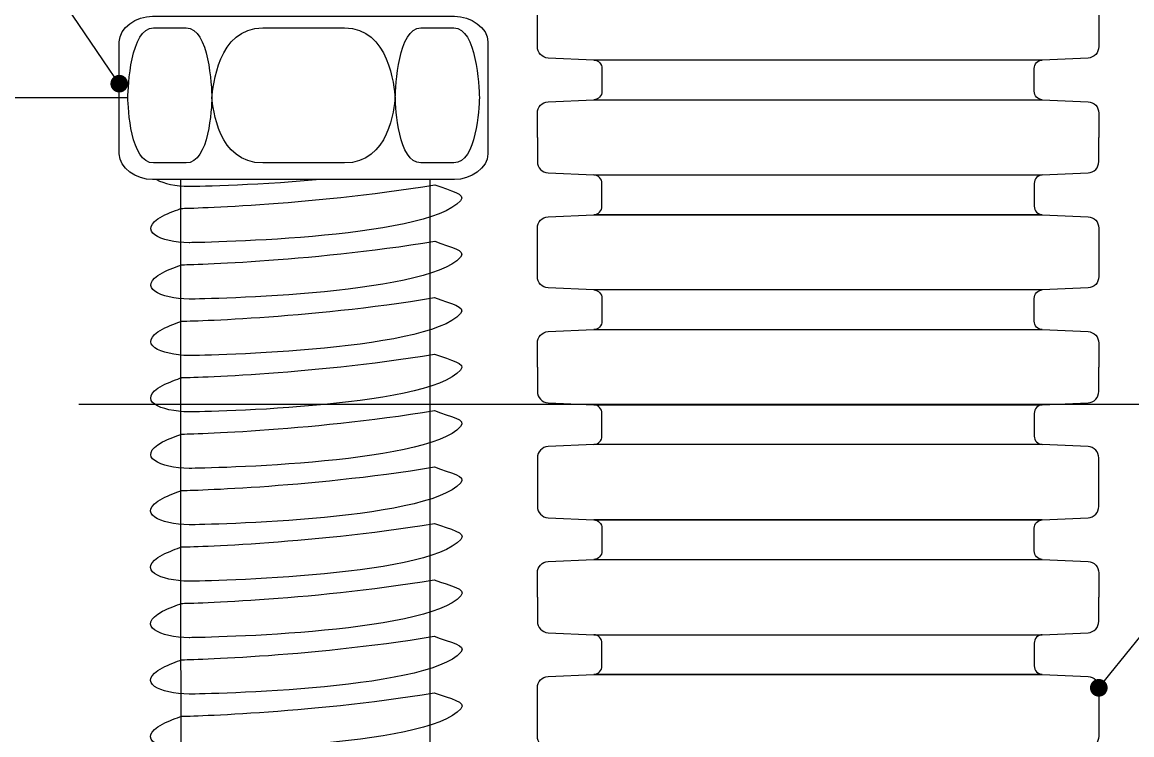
# Model space of a CAD drawing. Header units: millimetres. Extents: x -352922 to 707789, y -273589 to 355472.
# Drawn here: x 518866 to 522010, y -160300 to -158282 of the extents above; entities that cross this region are included whole.
import ezdxf
from ezdxf import colors
from ezdxf.entities.mleader import LeaderData, LeaderLine
from ezdxf.math import Vec2, Vec3

# ---------------------------------------------------------------- set-up
doc = ezdxf.new("R2010")
doc.units = ezdxf.units.MM
doc.header["$LTSCALE"] = 0.5
doc.layers.get('0').update_dxf_attribs({"lineweight": 18})
doc.layers.get('Defpoints').update_dxf_attribs({"color": 4, "lineweight": 140})
doc.styles.add('BDG_T_R', font='GOST Common.ttf')
doc.styles.add('ISOCPEUR', font='isocpeui.ttf', dxfattribs={"height": 250})
doc.dimstyles.new('BDG_D_1-1', dxfattribs={"dimtxt": 2.5, "dimasz": 2, "dimexe": 1, "dimexo": 0.5, "dimgap": 0.5, "dimtad": 1, "dimdec": 4, "dimdsep": 46, "dimtxsty": 'BDG_T_R', "dimblk": 'ARCHTICK', "dimcen": 0, "dimclrd": 256, "dimclre": 256, "dimclrt": 256, "dimadec": 4, "dimazin": 2, "dimtfac": 1, "dimtdec": 4, "dimtofl": 0, "dimtmove": 1, "dimatfit": 3, "dimfxl": 1, "dimtolj": 1, "dimtzin": 0, "dimlwd": -1, "dimlwe": -1, "dimarcsym": 0})

# ---------------------------------------------------------------- blocks, each defined once
blk = doc.blocks.new('_ArchTick')
at = {"color": 0, "linetype": 'ByBlock', "const_width": 0.15}
blk.add_lwpolyline([(-0.5, -0.5), (0.5, 0.5)], dxfattribs=at)
blk = doc.blocks.new('*D1003')
at = {"transparency": 16777216}
for p, q in [((528780.7, -154647.3), (530707.2, -154647.3)), ((530706.2, -154647.3), (530706.2, -168836.2)), ((519236.7, -168836.2), (530707.2, -168836.2))]:
    blk.add_line(p, q, dxfattribs=at)
at = {"layer": 'Defpoints', "color": 0, "transparency": 16777216}
for p in [(528780.2, -154647.3), (519236.2, -168836.2), (530706.2, -168836.2)]:
    blk.add_point(p, dxfattribs=at)
at = {"transparency": 16777216, "xscale": 200, "yscale": 200, "zscale": 200}
for p, rotation in [((530706.2, -154647.3), 90), ((530706.2, -168836.2), 270)]:
    blk.add_blockref('_ArchTick', p, dxfattribs=dict(at, rotation=rotation))
at = {"transparency": 16777216, "insert": (530531.1, -162041.8), "char_height": 250, "attachment_point": 5, "rotation": 90, "style": 'ISOCPEUR'}
blk.add_mtext('\\A1;Не более 1000 мм', dxfattribs=at)
blk = doc.blocks.new('*D1004')
at = {"transparency": 16777216}
for p, q in [((519164.5, -158496), (518268.8, -158496)), ((518269.8, -162640.6), (518269.8, -158496)), ((519164.5, -162640.6), (518268.8, -162640.6))]:
    blk.add_line(p, q, dxfattribs=at)
at = {"layer": 'Defpoints', "color": 0, "transparency": 16777216}
for p in [(518269.8, -158496), (519165, -158496), (519165, -162640.6)]:
    blk.add_point(p, dxfattribs=at)
at = {"transparency": 16777216, "xscale": 200, "yscale": 200, "zscale": 200}
for p, rotation in [((518269.8, -158496), 90), ((518269.8, -162640.6), 270)]:
    blk.add_blockref('_ArchTick', p, dxfattribs=dict(at, rotation=rotation))
at = {"transparency": 16777216, "insert": (518094.8, -160568.3), "char_height": 250, "attachment_point": 5, "rotation": 90, "style": 'ISOCPEUR'}
blk.add_mtext('\\A1;300 мм', dxfattribs=at)
blk = doc.blocks.new('_Dot')
at = {"color": 0, "linetype": 'ByBlock', "lineweight": -2}
blk.add_line((-0.5, 0), (-1, 0), dxfattribs=at)
at = {"color": 0, "linetype": 'ByBlock', "const_width": 0.5}
blk.add_lwpolyline([(-0.25, 0, 1), (0.25, 0, 1)], format="xyb", close=True, dxfattribs=at)

msp = doc.modelspace()

# ---------------------------------------------------------------- linework, layer by layer
at = {"transparency": 33554687}
for points, knots in [([(521165.09917, -158175.77699), (521467.44722, -158175.77699), (521756.47032, -158175.77699), (521756.47032, -158175.77699), (521886.16094, -158181.51738), (521886.16094, -158181.51738), (521903.17756, -158182.271), (521916.58975, -158196.4734), (521916.58975, -158213.73333), (521916.58975, -158213.73333), (521916.58975, -158213.73764), (521916.58975, -158213.73764), (521916.58975, -158350.86105), (521916.58975, -158350.86105), (521916.58975, -158368.12098), (521903.17756, -158382.32339), (521886.16094, -158383.077), (521886.16094, -158383.077), (521756.47032, -158388.81739), (521756.47032, -158388.81739), (520485.92557, -158388.81739), (520485.92557, -158388.81739), (520356.23279, -158383.077), (520356.23279, -158383.077), (520339.21833, -158382.32339), (520325.80829, -158368.12098), (520325.80829, -158350.86105), (520325.80829, -158350.86105), (520325.80614, -158350.86105), (520325.80614, -158350.86105), (520325.80614, -158213.73764), (520325.80614, -158213.73764), (520325.80614, -158204.12042), (520329.96815, -158195.45335), (520336.5964, -158189.53194)], [0.60878940814, 0.60878940814, 0.60878940814, 0.60878940814, 0.64285714286, 0.64285714286, 0.71428571429, 0.71428571429, 0.71428571429, 0.78571428571, 0.78571428571, 0.78571428571, 0.85714285714, 0.85714285714, 0.92857142857, 0.92857142857, 0.92857142857, 1, 1, 1, 1.07142857143, 1.07142857143, 1.14285714286, 1.14285714286, 1.21428571429, 1.21428571429, 1.21428571429, 1.28571428571, 1.28571428571, 1.28571428571, 1.35714285714, 1.35714285714, 1.42857142857, 1.42857142857, 1.42857142857, 1.46836142307, 1.46836142307, 1.46836142307, 1.46836142307]), ([(520090.94976, -158264.58574), (520090.94976, -158264.58574), (519235.426, -158264.58574), (519235.426, -158264.58574), (519189.61852, -158264.58574), (519140.77482, -158297.26394), (519140.77482, -158337.58921), (519140.77482, -158337.58921), (519140.77482, -158455.77051), (519140.77482, -158455.77051), (519140.77482, -158536.24589), (519140.77482, -158536.24589), (519140.77482, -158654.4232), (519140.77482, -158654.4232), (519140.77482, -158694.75245), (519189.61852, -158727.43065), (519235.426, -158727.43065), (519235.426, -158727.43065), (520090.94976, -158727.43065), (520090.94976, -158727.43065), (520136.77068, -158727.43065), (520185.60542, -158694.75245), (520185.60542, -158654.4232), (520185.60542, -158654.4232), (520185.60542, -158536.24589), (520185.60542, -158536.24589), (520185.60542, -158455.77051), (520185.60542, -158455.77051), (520185.60542, -158337.58921), (520185.60542, -158337.58921), (520185.60542, -158297.26394), (520136.77068, -158264.58574), (520090.94976, -158264.58574)], [0, 0, 0, 0, 0.0833333333, 0.0833333333, 0.0833333333, 0.1666666667, 0.1666666667, 0.1666666667, 0.25, 0.25, 0.3333333333, 0.3333333333, 0.4166666667, 0.4166666667, 0.4166666667, 0.5, 0.5, 0.5, 0.5833333333, 0.5833333333, 0.5833333333, 0.6666666667, 0.6666666667, 0.6666666667, 0.75, 0.75, 0.8333333333, 0.8333333333, 0.9166666667, 0.9166666667, 0.9166666667, 1, 1, 1, 1]), ([(519403.439, -158496.0082), (519403.43452, -158495.9246), (519403.43005, -158495.76935), (519403.42557, -158495.68177), (519403.42557, -158495.65789), (519403.43005, -158495.5942), (519403.43005, -158495.57031), (519403.43005, -158495.57031), (519403.42109, -158495.57031), (519403.42109, -158495.57031), (519402.0642, -158464.98202), (519395.84846, -158297.84115), (519330.59665, -158297.84115), (519330.59665, -158297.84115), (519237.79048, -158297.84115), (519237.79048, -158297.84115), (519172.53867, -158297.84115), (519166.32741, -158464.98202), (519164.98395, -158495.57031), (519164.98395, -158495.57031), (519164.95708, -158495.57031), (519164.95708, -158495.57031), (519164.96156, -158495.634), (519164.96604, -158495.79721), (519164.97052, -158495.86489), (519164.97052, -158495.90072), (519164.96604, -158495.97237), (519164.96604, -158496.0082), (519164.96604, -158496.0082), (519164.97947, -158496.0082), (519164.97947, -158496.0082), (519166.32293, -158524.45085), (519172.50732, -158680.38185), (519237.78601, -158680.38185), (519237.78601, -158680.38185), (519330.59217, -158680.38185), (519330.59217, -158680.38185), (519395.87085, -158680.38185), (519402.05076, -158524.45085), (519403.40765, -158496.0082), (519403.40765, -158496.0082), (519403.439, -158496.0082), (519403.439, -158496.0082)], [0, 0, 0, 0, 0.0714285714, 0.0714285714, 0.0714285714, 0.1428571429, 0.1428571429, 0.1428571429, 0.2142857143, 0.2142857143, 0.2142857143, 0.2857142857, 0.2857142857, 0.2857142857, 0.3571428571, 0.3571428571, 0.3571428571, 0.4285714286, 0.4285714286, 0.4285714286, 0.5, 0.5, 0.5, 0.5714285714, 0.5714285714, 0.5714285714, 0.6428571429, 0.6428571429, 0.6428571429, 0.7142857143, 0.7142857143, 0.7142857143, 0.7857142857, 0.7857142857, 0.7857142857, 0.8571428571, 0.8571428571, 0.8571428571, 0.9285714286, 0.9285714286, 0.9285714286, 1, 1, 1, 1]), ([(519922.95467, -158496.0082), (519922.94571, -158495.93654), (519922.93676, -158495.80916), (519922.9278, -158495.7375), (519922.93228, -158495.70168), (519922.94124, -158495.60614), (519922.94571, -158495.57031), (519922.94571, -158495.57031), (519922.90989, -158495.57031), (519922.90989, -158495.57031), (519919.53781, -158464.97406), (519905.95096, -158297.84115), (519779.14184, -158297.84115), (519779.14184, -158297.84115), (519547.2384, -158297.84115), (519547.2384, -158297.84115), (519420.44272, -158297.84115), (519406.85587, -158464.98202), (519403.48378, -158495.57031), (519403.48826, -158495.57031), (519403.42557, -158495.57031), (519403.43005, -158495.57031), (519403.43452, -158495.62206), (519403.45692, -158495.76139), (519403.46139, -158495.81712), (519403.45692, -158495.86887), (519403.44348, -158495.95645), (519403.439, -158496.0082), (519403.43452, -158496.0082), (519403.48826, -158496.0082), (519403.48378, -158496.0082), (519406.84243, -158524.44686), (519420.38898, -158680.38185), (519547.23392, -158680.38185), (519547.23392, -158680.38185), (519779.13736, -158680.38185), (519779.13736, -158680.38185), (519905.99574, -158680.38185), (519919.53333, -158524.45483), (519922.89198, -158496.0082), (519922.89198, -158496.0082), (519922.95467, -158496.0082), (519922.95467, -158496.0082)], [0, 0, 0, 0, 0.0714285714, 0.0714285714, 0.0714285714, 0.1428571429, 0.1428571429, 0.1428571429, 0.2142857143, 0.2142857143, 0.2142857143, 0.2857142857, 0.2857142857, 0.2857142857, 0.3571428571, 0.3571428571, 0.3571428571, 0.4285714286, 0.4285714286, 0.4285714286, 0.5, 0.5, 0.5, 0.5714285714, 0.5714285714, 0.5714285714, 0.6428571429, 0.6428571429, 0.6428571429, 0.7142857143, 0.7142857143, 0.7142857143, 0.7857142857, 0.7857142857, 0.7857142857, 0.8571428571, 0.8571428571, 0.8571428571, 0.9285714286, 0.9285714286, 0.9285714286, 1, 1, 1, 1]), ([(520161.43659, -158496.0082), (520161.43211, -158495.85693), (520161.41868, -158495.59021), (520161.40972, -158495.43496), (520161.4142, -158495.36331), (520161.42315, -158495.18418), (520161.42763, -158495.1165), (520161.42763, -158495.1165), (520161.39629, -158495.1165), (520161.39629, -158495.1165), (520160.00804, -158463.56487), (520153.59079, -158297.84115), (520088.60319, -158297.84115), (520088.60319, -158297.84115), (519995.78807, -158297.84115), (519995.78807, -158297.84115), (519930.80047, -158297.84115), (519924.38322, -158463.56487), (519922.99497, -158495.1165), (519922.99497, -158495.1165), (519922.94571, -158495.1165), (519922.94571, -158495.1165), (519922.95019, -158495.22796), (519922.96811, -158495.50662), (519922.97258, -158495.62206), (519922.96811, -158495.72556), (519922.95915, -158495.90868), (519922.95467, -158496.0082), (519922.95467, -158496.0082), (519922.9905, -158496.0082), (519922.9905, -158496.0082), (519924.3653, -158525.25496), (519930.74226, -158679.92804), (519995.78359, -158679.92804), (519995.78359, -158679.92804), (520088.59871, -158679.92804), (520088.59871, -158679.92804), (520153.63557, -158679.92804), (520160.00804, -158525.25496), (520161.38285, -158496.0082), (520161.38285, -158496.0082), (520161.43659, -158496.0082), (520161.43659, -158496.0082)], [0, 0, 0, 0, 0.0714285714, 0.0714285714, 0.0714285714, 0.1428571429, 0.1428571429, 0.1428571429, 0.2142857143, 0.2142857143, 0.2142857143, 0.2857142857, 0.2857142857, 0.2857142857, 0.3571428571, 0.3571428571, 0.3571428571, 0.4285714286, 0.4285714286, 0.4285714286, 0.5, 0.5, 0.5, 0.5714285714, 0.5714285714, 0.5714285714, 0.6428571429, 0.6428571429, 0.6428571429, 0.7142857143, 0.7142857143, 0.7142857143, 0.7857142857, 0.7857142857, 0.7857142857, 0.8571428571, 0.8571428571, 0.8571428571, 0.9285714286, 0.9285714286, 0.9285714286, 1, 1, 1, 1]), ([(521756.47032, -158501.33852), (521756.47032, -158501.33852), (520485.92557, -158501.33852), (520485.92557, -158501.33852), (520498.68749, -158500.77438), (520508.74717, -158490.12042), (520508.74717, -158477.17548), (520508.74717, -158477.17548), (520508.74717, -158412.98043), (520508.74717, -158412.98043), (520508.74717, -158400.03548), (520498.68749, -158389.38153), (520485.92557, -158388.81739), (520485.92557, -158388.81739), (521756.47032, -158388.81739), (521756.47032, -158388.81739), (521743.7084, -158389.38153), (521733.64872, -158400.03548), (521733.64872, -158412.98043), (521733.64872, -158412.98043), (521733.64872, -158477.17548), (521733.64872, -158477.17548), (521733.64872, -158477.17117), (521733.64872, -158477.17117), (521733.64872, -158490.12042), (521743.7084, -158500.77438), (521756.47032, -158501.33852)], [0, 0, 0, 0, 0.1111111111, 0.1111111111, 0.1111111111, 0.2222222222, 0.2222222222, 0.2222222222, 0.3333333333, 0.3333333333, 0.3333333333, 0.4444444444, 0.4444444444, 0.4444444444, 0.5555555556, 0.5555555556, 0.5555555556, 0.6666666667, 0.6666666667, 0.6666666667, 0.7777777778, 0.7777777778, 0.8888888889, 0.8888888889, 0.8888888889, 1, 1, 1, 1]), ([(520325.80614, -158607.85656), (520325.80614, -158607.85656), (520325.80614, -158539.29486), (520325.80614, -158539.29486), (520325.80614, -158522.03062), (520339.21833, -158507.83252), (520356.23279, -158507.07891), (520356.23279, -158507.07891), (520485.92557, -158501.33852), (520485.92557, -158501.33852), (521756.47032, -158501.33852), (521756.47032, -158501.33852), (521886.16094, -158507.07891), (521886.16094, -158507.07891), (521903.17756, -158507.83252), (521916.58975, -158522.03493), (521916.58975, -158539.29486), (521916.58975, -158539.29486), (521916.58975, -158607.85656), (521916.58975, -158607.85656)], [0, 0, 0, 0, 0.1428571429, 0.1428571429, 0.1428571429, 0.2857142857, 0.2857142857, 0.2857142857, 0.4285714286, 0.4285714286, 0.5714285714, 0.5714285714, 0.7142857143, 0.7142857143, 0.7142857143, 0.8571428571, 0.8571428571, 0.8571428571, 1, 1, 1, 1]), ([(520325.80614, -158607.85656), (520325.80614, -158607.85656), (520325.80614, -158676.41827), (520325.80614, -158676.41827), (520325.80614, -158693.68681), (520339.21833, -158707.88491), (520356.23279, -158708.63852), (520356.23279, -158708.63852), (520485.92557, -158714.37891), (520485.92557, -158714.37891), (521756.47032, -158714.37891), (521756.47032, -158714.37891), (521886.16094, -158708.63852), (521886.16094, -158708.63852), (521903.17756, -158707.88491), (521916.58975, -158693.6825), (521916.58975, -158676.42257), (521916.58975, -158676.42257), (521916.58975, -158676.41827), (521916.58975, -158676.41827), (521916.58975, -158607.85656), (521916.58975, -158607.85656)], [0, 0, 0, 0, 0.125, 0.125, 0.125, 0.25, 0.25, 0.25, 0.375, 0.375, 0.5, 0.5, 0.625, 0.625, 0.625, 0.75, 0.75, 0.75, 0.875, 0.875, 1, 1, 1, 1]), ([(521756.47032, -158714.37891), (521756.47032, -158714.37891), (520485.92557, -158714.37891), (520485.92557, -158714.37891), (520498.68749, -158714.94305), (520508.74717, -158725.59701), (520508.74717, -158738.54195), (520508.74717, -158738.54195), (520508.74717, -158802.73269), (520508.74717, -158802.73269), (520508.74717, -158815.68195), (520498.68749, -158826.3359), (520485.92557, -158826.89573), (520485.92557, -158826.89573), (521756.47032, -158826.89573), (521756.47032, -158826.89573), (521756.47032, -158826.90004), (521756.47032, -158826.90004), (521743.7084, -158826.3316), (521733.64872, -158815.68195), (521733.64872, -158802.73269), (521733.64872, -158802.73269), (521733.64872, -158738.54195), (521733.64872, -158738.54195), (521733.64872, -158738.54626), (521733.64872, -158738.54626), (521733.64872, -158725.59701), (521743.7084, -158714.94305), (521756.47032, -158714.37891)], [0, 0, 0, 0, 0.1, 0.1, 0.1, 0.2, 0.2, 0.2, 0.3, 0.3, 0.3, 0.4, 0.4, 0.4, 0.5, 0.5, 0.6, 0.6, 0.6, 0.7, 0.7, 0.7, 0.8, 0.8, 0.9, 0.9, 0.9, 1, 1, 1, 1]), ([(519316.85026, -158809.01586), (519306.85201, -158812.91996), (519280.26583, -158821.85036), (519263.31767, -158831.24631), (519186.52085, -158873.57688), (519257.04093, -158904.84836), (519339.14544, -158906.17306), (519339.14544, -158906.17306), (520013.49664, -158898.03399), (520107.44153, -158787.41055), (520124.58058, -158767.23126), (520081.24261, -158759.91169), (520034.94635, -158742.13979), (519670.67519, -158801.95306), (519316.85026, -158809.01586), (519316.85026, -158809.01586)], [0, 0, 0, 0, 0.2, 0.2, 0.2, 0.4, 0.4, 0.4, 0.6, 0.6, 0.6, 0.8, 0.8, 0.8, 1, 1, 1, 1]), ([(519246.71469, -158727.43065), (519266.38255, -158738.80743), (519301.52526, -158745.71711), (519339.14544, -158746.32419), (519339.14544, -158746.32419), (519514.68218, -158744.20458), (519699.0961, -158727.43065)], [0.30836026377, 0.30836026377, 0.30836026377, 0.30836026377, 0.4, 0.4, 0.4, 0.50205259137, 0.50205259137, 0.50205259137, 0.50205259137]), ([(521886.16094, -159034.19574), (521886.16094, -159034.19574), (521756.47032, -159039.93182), (521756.47032, -159039.93182), (520485.92557, -159039.93182), (520485.92557, -159039.93182), (520356.23279, -159034.19574), (520356.23279, -159034.19574), (520339.21833, -159033.43782), (520325.80829, -159019.23541), (520325.80829, -159001.97549), (520325.80829, -159001.97549), (520325.80614, -159001.97549), (520325.80614, -159001.97549), (520325.80614, -158864.85207), (520325.80614, -158864.85207), (520325.80614, -158847.58784), (520339.21833, -158833.38543), (520356.23279, -158832.63182), (520356.23279, -158832.63182), (520485.92557, -158826.89573), (520485.92557, -158826.89573), (521756.47032, -158826.89573), (521756.47032, -158826.89573), (521886.16094, -158832.63182), (521886.16094, -158832.63182), (521903.17756, -158833.38543), (521916.58975, -158847.58784), (521916.58975, -158864.85207), (521916.58975, -158864.85207), (521916.58975, -159001.97549), (521916.58975, -159001.97549), (521916.58975, -159019.23972), (521903.17756, -159033.43782), (521886.16094, -159034.19143)], [0, 0, 0, 0, 0.0769230769, 0.0769230769, 0.1538461538, 0.1538461538, 0.2307692308, 0.2307692308, 0.2307692308, 0.3076923077, 0.3076923077, 0.3076923077, 0.3846153846, 0.3846153846, 0.4615384615, 0.4615384615, 0.4615384615, 0.5384615385, 0.5384615385, 0.5384615385, 0.6153846154, 0.6153846154, 0.6923076923, 0.6923076923, 0.7692307692, 0.7692307692, 0.7692307692, 0.8461538462, 0.8461538462, 0.8461538462, 0.9230769231, 0.9230769231, 0.9230769231, 1, 1, 1, 1]), ([(519316.8759, -158968.85435), (519306.71211, -158972.86233), (519280.24288, -158981.73623), (519263.28985, -158991.12285), (519186.30478, -159033.49953), (519257.04093, -159064.69745), (519339.14544, -159066.02193), (519339.14544, -159066.02193), (520013.6615, -159057.88458), (520107.61346, -158947.26729), (520124.78429, -158927.05361), (520081.03226, -158919.79129), (520034.736, -158902.01939), (519670.46493, -158961.83254), (519316.8759, -158968.85435), (519316.8759, -158968.85435)], [0, 0, 0, 0, 0.2, 0.2, 0.2, 0.4, 0.4, 0.4, 0.6, 0.6, 0.6, 0.8, 0.8, 0.8, 1, 1, 1, 1]), ([(519316.90154, -159128.69284), (519306.57221, -159132.8047), (519280.21993, -159141.6221), (519263.26202, -159150.9994), (519186.08872, -159193.42219), (519257.04093, -159224.54654), (519339.14544, -159225.87081), (519339.14544, -159225.87081), (520013.82637, -159217.73518), (520107.78538, -159107.12404), (520124.988, -159086.87596), (520080.82191, -159079.6709), (520034.52565, -159061.89899), (519670.25466, -159121.71202), (519316.90154, -159128.69284), (519316.90154, -159128.69284)], [0, 0, 0, 0, 0.2, 0.2, 0.2, 0.4, 0.4, 0.4, 0.6, 0.6, 0.6, 0.8, 0.8, 0.8, 1, 1, 1, 1]), ([(521756.47032, -159152.45726), (521756.47032, -159152.45726), (520485.92557, -159152.45726), (520485.92557, -159152.45726), (520498.68749, -159151.89312), (520508.74717, -159141.23916), (520508.74717, -159128.28991), (520508.74717, -159128.28991), (520508.74717, -159064.09917), (520508.74717, -159064.09917), (520508.74717, -159051.14992), (520498.68749, -159040.49596), (520485.92557, -159039.93613), (520485.92557, -159039.93613), (521756.47032, -159039.93613), (521756.47032, -159039.93613), (521756.47032, -159039.93182), (521756.47032, -159039.93182), (521743.7084, -159040.50027), (521733.64872, -159051.14992), (521733.64872, -159064.09917), (521733.64872, -159064.09917), (521733.64872, -159128.28991), (521733.64872, -159128.28991), (521733.64872, -159141.23916), (521743.7084, -159151.89312), (521756.47032, -159152.45726)], [0, 0, 0, 0, 0.1111111111, 0.1111111111, 0.1111111111, 0.2222222222, 0.2222222222, 0.2222222222, 0.3333333333, 0.3333333333, 0.3333333333, 0.4444444444, 0.4444444444, 0.4444444444, 0.5555555556, 0.5555555556, 0.6666666667, 0.6666666667, 0.6666666667, 0.7777777778, 0.7777777778, 0.7777777778, 0.8888888889, 0.8888888889, 0.8888888889, 1, 1, 1, 1]), ([(520325.80614, -159258.9753), (520325.80614, -159258.9753), (520325.80614, -159190.4136), (520325.80614, -159190.4136), (520325.80614, -159173.14936), (520339.21833, -159158.94695), (520356.23279, -159158.19334), (520356.23279, -159158.19334), (520485.92557, -159152.45726), (520485.92557, -159152.45726), (521756.47032, -159152.45726), (521756.47032, -159152.45726), (521886.16094, -159158.19334), (521886.16094, -159158.19334), (521903.17756, -159158.94695), (521916.58975, -159173.14936), (521916.58975, -159190.40929), (521916.58975, -159190.40929), (521916.58975, -159190.4136), (521916.58975, -159190.4136), (521916.58975, -159258.9753), (521916.58975, -159258.9753)], [0, 0, 0, 0, 0.125, 0.125, 0.125, 0.25, 0.25, 0.25, 0.375, 0.375, 0.5, 0.5, 0.625, 0.625, 0.625, 0.75, 0.75, 0.75, 0.875, 0.875, 1, 1, 1, 1]), ([(519316.92718, -159288.53134), (519306.43231, -159292.74707), (519280.19698, -159301.50796), (519263.2342, -159310.87594), (519185.87266, -159353.34484), (519257.04093, -159384.39562), (519339.14544, -159385.71968), (519339.14544, -159385.71968), (520013.99123, -159377.58577), (520107.95731, -159266.98078), (520125.19171, -159246.69831), (520080.61156, -159239.55051), (520034.31531, -159221.77859), (519670.0444, -159281.5915), (519316.92718, -159288.53134), (519316.92718, -159288.53134)], [0, 0, 0, 0, 0.2, 0.2, 0.2, 0.4, 0.4, 0.4, 0.6, 0.6, 0.6, 0.8, 0.8, 0.8, 1, 1, 1, 1]), ([(520325.80614, -159258.9753), (520325.80614, -159258.9753), (520325.80614, -159327.53701), (520325.80614, -159327.53701), (520325.80614, -159344.80124), (520339.21833, -159359.00365), (520356.23279, -159359.75296), (520356.23279, -159359.75296), (520485.92557, -159365.49335), (520485.92557, -159365.49335), (521756.47032, -159365.49335), (521756.47032, -159365.49335), (521886.16094, -159359.75296), (521886.16094, -159359.75296), (521903.17756, -159359.00365), (521916.58975, -159344.80124), (521916.58975, -159327.53701), (521916.58975, -159327.53701), (521916.58975, -159258.9753), (521916.58975, -159258.9753)], [0, 0, 0, 0, 0.1428571429, 0.1428571429, 0.1428571429, 0.2857142857, 0.2857142857, 0.2857142857, 0.4285714286, 0.4285714286, 0.5714285714, 0.5714285714, 0.7142857143, 0.7142857143, 0.7142857143, 0.8571428571, 0.8571428571, 0.8571428571, 1, 1, 1, 1]), ([(519316.95281, -159448.36983), (519306.29241, -159452.68944), (519280.17402, -159461.39383), (519263.20637, -159470.75248), (519185.65659, -159513.26749), (519257.04093, -159544.24471), (519339.14544, -159545.56855), (519339.14544, -159545.56855), (520014.1561, -159537.43637), (520108.12923, -159426.83752), (520125.39542, -159406.52065), (520080.40122, -159399.43012), (520034.10496, -159381.65819), (519669.83414, -159441.47098), (519316.95281, -159448.36983), (519316.95281, -159448.36983)], [0, 0, 0, 0, 0.2, 0.2, 0.2, 0.4, 0.4, 0.4, 0.6, 0.6, 0.6, 0.8, 0.8, 0.8, 1, 1, 1, 1]), ([(521756.47032, -159365.49335), (521756.47032, -159365.49335), (520485.92557, -159365.49335), (520485.92557, -159365.49335), (520498.68749, -159366.05748), (520508.74717, -159376.71144), (520508.74717, -159389.66069), (520508.74717, -159389.66069), (520508.74717, -159453.85143), (520508.74717, -159453.85143), (520508.74717, -159466.79638), (520498.68749, -159477.45034), (520485.92557, -159478.01447), (520485.92557, -159478.01447), (521756.47032, -159478.01447), (521756.47032, -159478.01447), (521743.7084, -159477.45034), (521733.64872, -159466.79638), (521733.64872, -159453.85143), (521733.64872, -159453.85143), (521733.64872, -159389.66069), (521733.64872, -159389.66069), (521733.64872, -159376.71144), (521743.7084, -159366.05748), (521756.47032, -159365.49335)], [0, 0, 0, 0, 0.125, 0.125, 0.125, 0.25, 0.25, 0.25, 0.375, 0.375, 0.375, 0.5, 0.5, 0.5, 0.625, 0.625, 0.625, 0.75, 0.75, 0.75, 0.875, 0.875, 0.875, 1, 1, 1, 1]), ([(521886.16094, -159685.31017), (521886.16094, -159685.31017), (521756.47032, -159691.05056), (521756.47032, -159691.05056), (520485.92557, -159691.05056), (520485.92557, -159691.05056), (520356.23279, -159685.31017), (520356.23279, -159685.31017), (520339.21833, -159684.55656), (520325.80829, -159670.35415), (520325.80829, -159653.09423), (520325.80829, -159653.09423), (520325.80614, -159653.09423), (520325.80614, -159653.09423), (520325.80614, -159515.96651), (520325.80614, -159515.96651), (520325.80614, -159498.70227), (520339.21833, -159484.50417), (520356.23279, -159483.75056), (520356.23279, -159483.75056), (520485.92557, -159478.01017), (520485.92557, -159478.01017), (521756.47032, -159478.01017), (521756.47032, -159478.01017), (521886.16094, -159483.75056), (521886.16094, -159483.75056), (521903.17756, -159484.50417), (521916.58975, -159498.70658), (521916.58975, -159515.96651), (521916.58975, -159515.96651), (521916.58975, -159653.09423), (521916.58975, -159653.09423), (521916.58975, -159670.35415), (521903.17756, -159684.55656), (521886.16094, -159685.31017)], [0, 0, 0, 0, 0.0769230769, 0.0769230769, 0.1538461538, 0.1538461538, 0.2307692308, 0.2307692308, 0.2307692308, 0.3076923077, 0.3076923077, 0.3076923077, 0.3846153846, 0.3846153846, 0.4615384615, 0.4615384615, 0.4615384615, 0.5384615385, 0.5384615385, 0.5384615385, 0.6153846154, 0.6153846154, 0.6923076923, 0.6923076923, 0.7692307692, 0.7692307692, 0.7692307692, 0.8461538462, 0.8461538462, 0.8461538462, 0.9230769231, 0.9230769231, 0.9230769231, 1, 1, 1, 1]), ([(519316.97845, -159608.20832), (519306.15251, -159612.63181), (519280.15107, -159621.2797), (519263.17855, -159630.62903), (519185.44053, -159673.19015), (519257.04093, -159704.0938), (519339.14544, -159705.41743), (519339.14544, -159705.41743), (520014.32096, -159697.28696), (520108.30116, -159586.69426), (520125.59913, -159566.343), (520080.19087, -159559.30973), (520033.89461, -159541.53779), (519669.62388, -159601.35046), (519316.97845, -159608.20832), (519316.97845, -159608.20832)], [0, 0, 0, 0, 0.2, 0.2, 0.2, 0.4, 0.4, 0.4, 0.6, 0.6, 0.6, 0.8, 0.8, 0.8, 1, 1, 1, 1]), ([(521756.47032, -159803.57169), (521756.47032, -159803.57169), (520485.92557, -159803.57169), (520485.92557, -159803.57169), (520498.68749, -159803.00756), (520508.74717, -159792.3536), (520508.74717, -159779.40865), (520508.74717, -159779.40865), (520508.74717, -159715.2136), (520508.74717, -159715.2136), (520508.74717, -159702.26866), (520498.68749, -159691.6147), (520485.92557, -159691.05056), (520485.92557, -159691.05056), (521756.47032, -159691.05056), (521756.47032, -159691.05056), (521743.7084, -159691.6147), (521733.64872, -159702.26866), (521733.64872, -159715.2136), (521733.64872, -159715.2136), (521733.64872, -159779.40865), (521733.64872, -159779.40865), (521733.64872, -159779.40435), (521733.64872, -159779.40435), (521733.64872, -159792.3536), (521743.7084, -159803.00756), (521756.47032, -159803.57169)], [0, 0, 0, 0, 0.1111111111, 0.1111111111, 0.1111111111, 0.2222222222, 0.2222222222, 0.2222222222, 0.3333333333, 0.3333333333, 0.3333333333, 0.4444444444, 0.4444444444, 0.4444444444, 0.5555555556, 0.5555555556, 0.5555555556, 0.6666666667, 0.6666666667, 0.6666666667, 0.7777777778, 0.7777777778, 0.8888888889, 0.8888888889, 0.8888888889, 1, 1, 1, 1]), ([(519317.00409, -159768.04681), (519306.01261, -159772.57417), (519280.12812, -159781.16556), (519263.15072, -159790.50557), (519185.22446, -159833.1128), (519257.04093, -159863.94289), (519339.14544, -159865.2663), (519339.14544, -159865.2663), (520014.48583, -159857.13756), (520108.47308, -159746.55101), (520125.80284, -159726.16535), (520079.98052, -159719.18933), (520033.68426, -159701.41739), (519669.41362, -159761.22994), (519317.00409, -159768.04681), (519317.00409, -159768.04681)], [0, 0, 0, 0, 0.2, 0.2, 0.2, 0.4, 0.4, 0.4, 0.6, 0.6, 0.6, 0.8, 0.8, 0.8, 1, 1, 1, 1]), ([(520325.80614, -159910.08974), (520325.80614, -159910.08974), (520325.80614, -159841.52803), (520325.80614, -159841.52803), (520325.80614, -159824.26379), (520339.21833, -159810.06569), (520356.23279, -159809.31208), (520356.23279, -159809.31208), (520485.92557, -159803.57169), (520485.92557, -159803.57169), (521756.47032, -159803.57169), (521756.47032, -159803.57169), (521886.16094, -159809.31208), (521886.16094, -159809.31208), (521903.17756, -159810.06569), (521916.58975, -159824.2681), (521916.58975, -159841.52803), (521916.58975, -159841.52803), (521916.58975, -159910.08974), (521916.58975, -159910.08974)], [0, 0, 0, 0, 0.1428571429, 0.1428571429, 0.1428571429, 0.2857142857, 0.2857142857, 0.2857142857, 0.4285714286, 0.4285714286, 0.5714285714, 0.5714285714, 0.7142857143, 0.7142857143, 0.7142857143, 0.8571428571, 0.8571428571, 0.8571428571, 1, 1, 1, 1]), ([(519317.02973, -159927.8853), (519305.87271, -159932.51654), (519280.10517, -159941.05143), (519263.1229, -159950.38211), (519185.0084, -159993.03546), (519257.04093, -160023.79198), (519339.14544, -160025.11517), (519339.14544, -160025.11517), (520014.65069, -160016.98815), (520108.64501, -159906.40775), (520126.00655, -159885.9877), (520079.77017, -159879.06894), (520033.47391, -159861.29699), (519669.20336, -159921.10942), (519317.02973, -159927.8853), (519317.02973, -159927.8853)], [0, 0, 0, 0, 0.2, 0.2, 0.2, 0.4, 0.4, 0.4, 0.6, 0.6, 0.6, 0.8, 0.8, 0.8, 1, 1, 1, 1]), ([(520325.80614, -159910.08974), (520325.80614, -159910.08974), (520325.80614, -159978.65144), (520325.80614, -159978.65144), (520325.80614, -159995.91568), (520339.21833, -160010.11808), (520356.23279, -160010.8717), (520356.23279, -160010.8717), (520485.92557, -160016.61209), (520485.92557, -160016.61209), (521756.47032, -160016.61209), (521756.47032, -160016.61209), (521886.16094, -160010.8717), (521886.16094, -160010.8717), (521903.17756, -160010.11808), (521916.58975, -159995.91568), (521916.58975, -159978.65575), (521916.58975, -159978.65575), (521916.58975, -159978.65144), (521916.58975, -159978.65144), (521916.58975, -159910.08974), (521916.58975, -159910.08974)], [0, 0, 0, 0, 0.125, 0.125, 0.125, 0.25, 0.25, 0.25, 0.375, 0.375, 0.5, 0.5, 0.625, 0.625, 0.625, 0.75, 0.75, 0.75, 0.875, 0.875, 1, 1, 1, 1]), ([(519317.05537, -160087.72379), (519305.73281, -160092.45891), (519280.08222, -160100.9373), (519263.09507, -160110.25866), (519184.79233, -160152.95811), (519257.04093, -160183.64107), (519339.14544, -160184.96405), (519339.14544, -160184.96405), (520014.81556, -160176.83875), (520108.81693, -160066.26449), (520126.21026, -160045.81005), (520079.55983, -160038.94855), (520033.26357, -160021.17659), (519668.99309, -160080.98889), (519317.05537, -160087.72379), (519317.05537, -160087.72379)], [0, 0, 0, 0, 0.2, 0.2, 0.2, 0.4, 0.4, 0.4, 0.6, 0.6, 0.6, 0.8, 0.8, 0.8, 1, 1, 1, 1]), ([(521756.47032, -160016.61209), (521756.47032, -160016.61209), (520485.92557, -160016.61209), (520485.92557, -160016.61209), (520498.68749, -160017.17622), (520508.74717, -160027.83018), (520508.74717, -160040.77513), (520508.74717, -160040.77513), (520508.74717, -160104.96587), (520508.74717, -160104.96587), (520508.74717, -160117.91512), (520498.68749, -160128.56908), (520485.92557, -160129.12891), (520485.92557, -160129.12891), (521756.47032, -160129.12891), (521756.47032, -160129.12891), (521756.47032, -160129.13321), (521756.47032, -160129.13321), (521743.7084, -160128.56477), (521733.64872, -160117.91512), (521733.64872, -160104.96587), (521733.64872, -160104.96587), (521733.64872, -160040.77513), (521733.64872, -160040.77513), (521733.64872, -160027.83018), (521743.7084, -160017.17622), (521756.47032, -160016.61209)], [0, 0, 0, 0, 0.1111111111, 0.1111111111, 0.1111111111, 0.2222222222, 0.2222222222, 0.2222222222, 0.3333333333, 0.3333333333, 0.3333333333, 0.4444444444, 0.4444444444, 0.4444444444, 0.5555555556, 0.5555555556, 0.6666666667, 0.6666666667, 0.6666666667, 0.7777777778, 0.7777777778, 0.7777777778, 0.8888888889, 0.8888888889, 0.8888888889, 1, 1, 1, 1]), ([(521886.16094, -160336.42891), (521886.16094, -160336.42891), (521756.47032, -160342.165), (521756.47032, -160342.165), (520485.92557, -160342.165), (520485.92557, -160342.165), (520356.23279, -160336.42891), (520356.23279, -160336.42891), (520339.21833, -160335.67099), (520325.80829, -160321.46859), (520325.80829, -160304.20866), (520325.80829, -160304.20866), (520325.80614, -160304.20866), (520325.80614, -160304.20866), (520325.80614, -160167.08525), (520325.80614, -160167.08525), (520325.80614, -160149.82101), (520339.21833, -160135.61861), (520356.23279, -160134.86499), (520356.23279, -160134.86499), (520485.92557, -160129.12891), (520485.92557, -160129.12891), (521756.47032, -160129.12891), (521756.47032, -160129.12891), (521886.16094, -160134.86499), (521886.16094, -160134.86499), (521903.17756, -160135.61861), (521916.58975, -160149.82101), (521916.58975, -160167.08525), (521916.58975, -160167.08525), (521916.58975, -160304.20866), (521916.58975, -160304.20866), (521916.58975, -160321.47289), (521903.17756, -160335.67099), (521886.16094, -160336.42461)], [0, 0, 0, 0, 0.0769230769, 0.0769230769, 0.1538461538, 0.1538461538, 0.2307692308, 0.2307692308, 0.2307692308, 0.3076923077, 0.3076923077, 0.3076923077, 0.3846153846, 0.3846153846, 0.4615384615, 0.4615384615, 0.4615384615, 0.5384615385, 0.5384615385, 0.5384615385, 0.6153846154, 0.6153846154, 0.6923076923, 0.6923076923, 0.7692307692, 0.7692307692, 0.7692307692, 0.8461538462, 0.8461538462, 0.8461538462, 0.9230769231, 0.9230769231, 0.9230769231, 1, 1, 1, 1]), ([(519317.081, -160247.56228), (519305.59291, -160252.40128), (519280.05926, -160260.82316), (519263.06725, -160270.1352), (519184.57627, -160312.88076), (519257.04093, -160343.49016), (519339.14544, -160344.81292), (519339.14544, -160344.81292), (520014.98043, -160336.68935), (520108.98886, -160226.12123), (520126.41397, -160205.6324), (520079.34948, -160198.82816), (520033.05322, -160181.05619), (519668.78283, -160240.86837), (519317.081, -160247.56228), (519317.081, -160247.56228)], [0, 0, 0, 0, 0.2, 0.2, 0.2, 0.4, 0.4, 0.4, 0.6, 0.6, 0.6, 0.8, 0.8, 0.8, 1, 1, 1, 1])]:
    msp.add_open_spline(points, degree=3, knots=knots, dxfattribs=at)
for points in [[(519314.41917, -158727.43065), (519314.73775, -159729.86692), (519315.08762, -160830.76527), (519315.44101, -161942.73692)], [(520021.19455, -162074.65428), (520021.3422, -160917.95972), (520021.48881, -159769.49685), (520021.62183, -158727.43065)]]:
    msp.add_open_spline(points, degree=3, dxfattribs=at)

# ---------------------------------------------------------------- dimensions: what is measured, and where the dimension line sits
for base, p1, p2, text, picture, middle in [((530706.15499, -168836.23138), (528780.15444, -154647.31772), (519236.16323, -168836.23138), 'Не более 1000 мм', '*D1003', (530706.15499, -162041.77455)), ((518269.7764, -158496.0082), (519164.95708, -162640.60098), (519164.96604, -158496.0082), '300 мм', '*D1004', (518269.7764, -160568.30459))]:
    dim = msp.add_linear_dim(base=base, p1=p1, p2=p2, angle=90, text=text, dimstyle='BDG_D_1-1', override={"dimtxt": 250, "dimasz": 200, "dimgap": 50, "dimtxsty": 'ISOCPEUR'}, dxfattribs=at)
    dim.commit()
    dim.dimension.update_dxf_attribs({"geometry": picture, "text_midpoint": middle, "dimtype": 160})

# ---------------------------------------------------------------- leaders
ml = msp.add_multileader_mtext('Standard', dxfattribs=at)
ml.set_content('Гайка с насечкой\\Pпрепятствующая \\Pоткручивание', color=256, style='ISOCPEUR')
ml.set_leader_properties(color=256, linetype='ByLayer', lineweight=-1)
ml.set_arrow_properties(name='DOT')
ml.build(insert=Vec2(0, 0))
ml.multileader.update_dxf_attribs({"text_left_attachment_type": 6, "text_right_attachment_type": 6, "dogleg_length": 2, "arrow_head_size": 50})
ctx = ml.context
ctx.base_point, ctx.char_height, ctx.arrow_head_size, ctx.landing_gap_size, ctx.plane_origin = Vec3(515395.17648, -157449.11676), 250, 50, 0, Vec3(519536.83769, -155411.06089)
ctx.left_attachment, ctx.right_attachment, ctx.text_align_type = 6, 6, 2
notes = []
notes.append((ctx, [(0, (1, 1, 0), (518456.35072, -157449.11676), (-1, 0), 200, [(0, [(519140.77482, -158455.77051)], 0, [])])]))
ctx.mtext.insert, ctx.mtext.alignment, ctx.mtext.flow_direction = Vec3(518505.02497, -157124.11676), 3, 5
ml = msp.add_multileader_mtext('Standard', dxfattribs=at)
ml.set_content('Труба гофрированная\\PПЛЛ, %%C20мм', color=256, style='ISOCPEUR')
ml.set_leader_properties(color=256, linetype='ByLayer', lineweight=-1)
ml.set_arrow_properties(name='DOT')
ml.build(insert=Vec2(0, 0))
ml.multileader.update_dxf_attribs({"text_left_attachment_type": 6, "text_right_attachment_type": 6, "dogleg_length": 2, "arrow_head_size": 50})
ctx = ml.context
ctx.base_point, ctx.char_height, ctx.arrow_head_size, ctx.landing_gap_size, ctx.plane_origin = Vec3(522765.30797, -159364.71229), 250, 50, 0, Vec3(521717.46449, -156950.35747)
ctx.left_attachment, ctx.right_attachment = 6, 6
notes.append((ctx, [(0, (1, 1, 0), (522565.30797, -159364.71229), (1, 0), 200, [(0, [(521916.58975, -160167.08525)], 0, [])])]))
ctx.mtext.insert, ctx.mtext.width, ctx.mtext.flow_direction = Vec3(522765.30797, -159064.71229), 3701.5687595, 5
for ctx, leaders in notes:
    for number, flags, end, landing, length, lines in leaders:
        leader = LeaderData()
        leader.index, (leader.has_last_leader_line, leader.has_dogleg_vector, leader.attachment_direction) = number, flags
        leader.last_leader_point, leader.dogleg_vector, leader.dogleg_length = Vec3(end), Vec3(landing), length
        for number, points, colour, breaks in lines:
            line = LeaderLine()
            line.index, line.vertices, line.color, line.breaks = number, Vec3.list(points), colors.encode_raw_color(colour), breaks
            leader.lines.append(line)
        ctx.leaders.append(leader)

doc.saveas('drawing.dxf')
